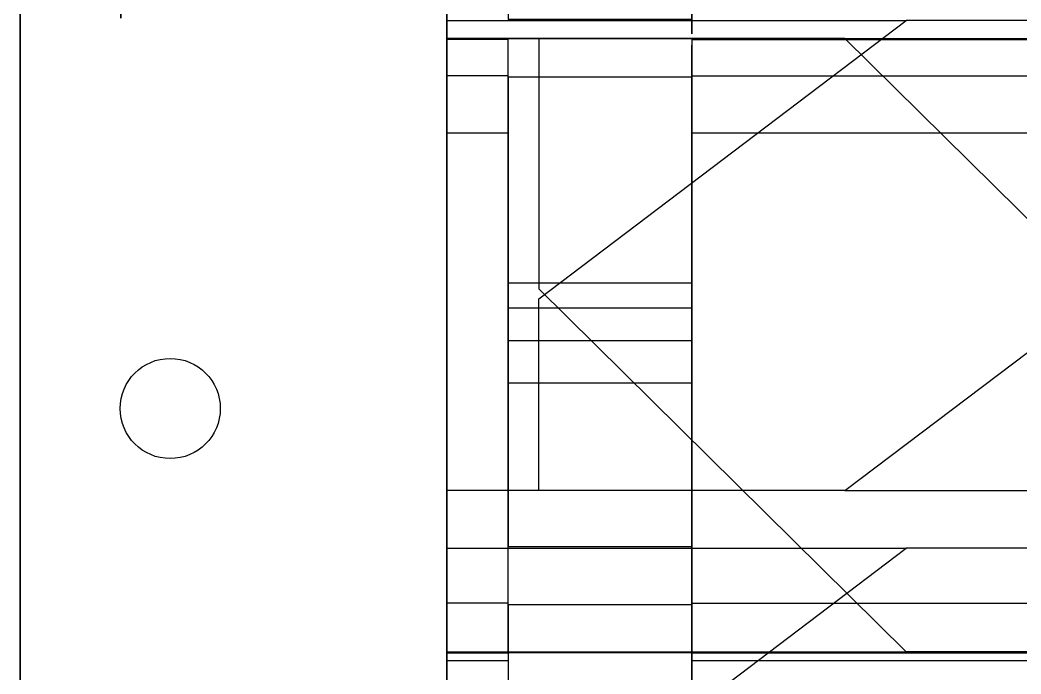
# Model space of a CAD drawing. Extents: x -54 to 215, y -235 to 116.
# Drawn here: x 81.3 to 89.3, y -4.49 to 0.74 of the extents above; entities that cross this region are included whole.
import ezdxf

# ---------------------------------------------------------------- set-up
doc = ezdxf.new("R2010")
doc.units = 0
doc.layers.get('0').update_dxf_attribs({"linetype": 'CONTINUOUS'})
doc.layers.add('A', color=7, linetype='CONTINUOUS')

# ---------------------------------------------------------------- blocks, each defined once
blk = doc.blocks.new('M-1-01')
at = {"color": 0}
for p, q in [((-80.6332, 13.8599, 11.5), (-80.6332, -27.1401, 11.5)), ((-80.6332, 13.8599), (-80.6332, -173.6401))]:
    blk.add_line(p, q, dxfattribs=at)
at = {"color": 0, "extrusion": (1, 0, -1.60787e-16)}
for p, q in [((-80.6332, -98.6401, 1), (-80.6332, 13.8599, 1.5)), ((-80.6332, -12.6401, -16.5), (-80.6332, -91.3401, -16.5))]:
    blk.add_line(p, q, dxfattribs=at)
at = {"color": 0, "invisible_edges": 15}
blk.add_3dface([(-80.6332, -27.1401, 11.5), (-80.6332, 13.8599, 11.5), (-80.6332, 13.8599), (-80.6332, -27.1401)], dxfattribs=at)
at = {"layer": 'A', "color": 0}
blk.add_circle((-79.4332, -16.3401, 11.5), 0.4, dxfattribs=at)
at = {"layer": 'A', "color": 0, "invisible_edges": 15}
blk.add_3dface([(-59.6332, -12.1401, 11.5), (-59.6332, -27.1401, 11.5), (-80.6332, -27.1401, 11.5), (-80.6332, -12.1401, 11.5)], dxfattribs=at)
blk = doc.blocks.new('M-1-06')
at = {"color": 0}
for p, q in [((-5.9801, 7.4644, 1.4), (5.0199, 7.4644, 1.4)), ((0.7699, 7.4644), (3.2699, 7.4644)), ((6.2699, 4.5644), (3.2699, 7.4644)), ((7.0199, 7.4644), (3.2699, 7.4644)), ((6.5199, 7.4644, 0.7), (5.0199, 7.4644, 0.7)), ((5.0199, 2.5644, 0.7), (5.0199, 7.4644, 0.7)), ((6.5199, 7.4644, 0.7), (6.5199, 2.5644, 0.7)), ((6.5199, 7.4644, 1.4), (7.0199, 7.4644, 1.4)), ((3.7699, 2.5644), (0.7699, 5.4644)), ((5.0199, 5.3144, 0.7), (6.5199, 5.3144, 0.7)), ((5.0199, 5.3144, 1.2), (5.0199, 4.7144, 1.2)), ((6.5199, 5.3144, 1.2), (6.5199, 4.7144, 1.2)), ((5.0199, 4.7144, 0.7), (6.5199, 4.7144, 0.7)), ((6.2699, 2.5644), (6.2699, 4.5644)), ((5.0199, 2.5644, 1.4), (-5.9801, 2.5644, 1.4)), ((3.7699, 2.5644), (-0.1301, 2.5644)), ((3.7699, 2.5644), (6.2699, 2.5644)), ((5.0199, 2.5644, 0.7), (6.5199, 2.5644, 0.7)), ((6.2699, 2.5644), (7.0199, 2.5644)), ((6.5199, 2.5644, 1.4), (7.0199, 2.5644, 1.4))]:
    blk.add_line(p, q, dxfattribs=at)
at = {"color": 0, "extrusion": (1, -1.22406e-16, -1.83664e-16)}
for centre in [(6.7644, 0.7, 7.0199), (3.2644, 0.7, 7.0199)]:
    blk.add_circle(centre, 0.65, dxfattribs=at)
for centre in [(6.7644, 0.7, 5.0199), (3.2644, 0.7, 5.0199)]:
    blk.add_arc(centre, 0.65, 0, 180, dxfattribs=at)
at = {"color": 0, "invisible_edges": 15}
for points in [[(5.0199, 7.4644, 0.7), (5.0199, 7.4644, 1.4), (-5.9801, 7.4644, 1.4), (-5.9801, 7.4644, 0.7)], [(5.0199, 7.4644, 1.4), (5.0199, 2.5644, 1.4), (-5.9801, 2.5644, 1.4), (-5.9801, 7.4644, 1.4)], [(7.0199, 7.4644, 0.7), (7.0199, 7.4644), (-0.1301, 7.4644), (-0.1301, 7.4644, 0.7)], [(-0.1301, 7.4644, 0.7), (-0.1301, 7.4644), (7.0199, 7.4644), (7.0199, 7.4644, 0.7)], [(0.0699, 7.4644), (7.0199, 7.4644), (7.0199, 2.5644), (0.0699, 2.5644)], [(0.7699, 7.4644, -0.6), (3.2699, 7.4644, -0.6), (3.7699, 2.5644, -0.6), (0.7699, 5.4644, -0.6)], [(6.2699, 2.5644, -0.6), (3.7699, 2.5644, -0.6), (3.2699, 7.4644, -0.6), (6.2699, 4.5644, -0.6)], [(6.5199, 2.5644, 0.7), (5.0199, 2.5644, 0.7), (5.0199, 7.4644, 0.7), (6.5199, 7.4644, 0.7)], [(7.0199, 7.4644, 0.7), (7.0199, 7.4644, 1.4), (6.5199, 7.4644, 1.4), (6.5199, 7.4644, 0.7)], [(6.5199, 7.4644, 1.4), (6.5199, 2.5644, 1.4), (7.0199, 2.5644, 1.4), (7.0199, 7.4644, 1.4)], [(5.0199, 5.3144, 1.2), (5.0199, 4.7144, 1.2), (6.5199, 4.7144, 1.2), (6.5199, 5.3144, 1.2)], [(5.0199, 2.5644, 0.7), (5.0199, 2.5644, 1.4), (-5.9801, 2.5644, 1.4), (-5.9801, 2.5644, 0.7)], [(-0.1301, 2.5644, 0.7), (-0.1301, 2.5644), (7.0199, 2.5644), (7.0199, 2.5644, 0.7)], [(7.0199, 2.5644, 0.7), (7.0199, 2.5644, 1.4), (6.5199, 2.5644, 1.4), (6.5199, 2.5644, 0.7)]]:
    blk.add_3dface(points, dxfattribs=at)
at = {"layer": 'A', "color": 0}
blk.add_line((7.0199, 2.5644), (7.0199, 7.4644), dxfattribs=at)
at = {"color": 0}
mesh = blk.add_polymesh((2, 7), dxfattribs=at)
for k, corner in enumerate([(7.0199, 7.4644), (7.0199, 7.4644), (7.0199, 7.4644), (7.0199, 7.4644), (7.0199, 7.4644), (7.0199, 7.4644), (7.0199, 7.4644), (7.0199, 7.4644), (7.0199, 7.6144), (7.0199, 7.7242), (7.0199, 7.7644), (7.0199, 7.7242), (7.0199, 7.6144), (7.0199, 7.4644)]):
    mesh.set_mesh_vertex(divmod(k, 7), corner)
mesh = blk.add_polymesh((2, 7), dxfattribs=at)
for k, corner in enumerate([(7.0199, 2.5644), (7.0199, 2.5644), (7.0199, 2.5644), (7.0199, 2.5644), (7.0199, 2.5644), (7.0199, 2.5644), (7.0199, 2.5644), (7.0199, 2.5644), (7.0199, 2.4144), (7.0199, 2.3046), (7.0199, 2.2644), (7.0199, 2.3046), (7.0199, 2.4144), (7.0199, 2.5644)]):
    mesh.set_mesh_vertex(divmod(k, 7), corner)
blk = doc.blocks.new('M-1-061')
at = {"color": 0, "extrusion": (3.76171e-17, -0.642788, 0.766044)}
for p in [(59.6601, 123.706, -143.605), (59.6601, 118.206, -143.605), (59.6601, 112.706, -143.605)]:
    blk.add_blockref('M-1-06', p, dxfattribs=at)
at = {"color": 0, "extrusion": (3.21571e-16, -0.006109, -0.999981), "rotation": 180}
blk.add_blockref('M-1-06', (-59.6601, 190.9829, -3.233), dxfattribs=at)
blk = doc.blocks.new('M-1-04')
at = {"color": 0}
blk.add_lwpolyline([(-10.9, 0, 1), (10.9, 0, 1)], format="xyb", close=True, dxfattribs=at)
blk = doc.blocks.new('041')
at = {"color": 0, "extrusion": (-1, 2.38799e-16, 4.92449e-19), "rotation": 106.37}
blk.add_blockref('M-1-04', (0, 0, 4.905), dxfattribs=at)
blk = doc.blocks.new('M-1-05')
at = {"color": 0}
for name, p, xscale in [('041', (-83.85, 199.5, -7.6), -1), ('M-1-061', (-11.0927, 0), -0.9784946237000001)]:
    blk.add_blockref(name, p, dxfattribs=dict(at, xscale=xscale))

msp = doc.modelspace()

# ---------------------------------------------------------------- block references
at = {"color": 0}
msp.add_blockref('M-1-05', (161.0546, -187.8457), dxfattribs=at)
at = {"color": 0, "extrusion": (3.86209e-19, -0.002094, 0.999998)}
msp.add_blockref('M-1-01', (161.9379, 14.0087, 5.3272), dxfattribs=at)

doc.saveas('drawing.dxf')
